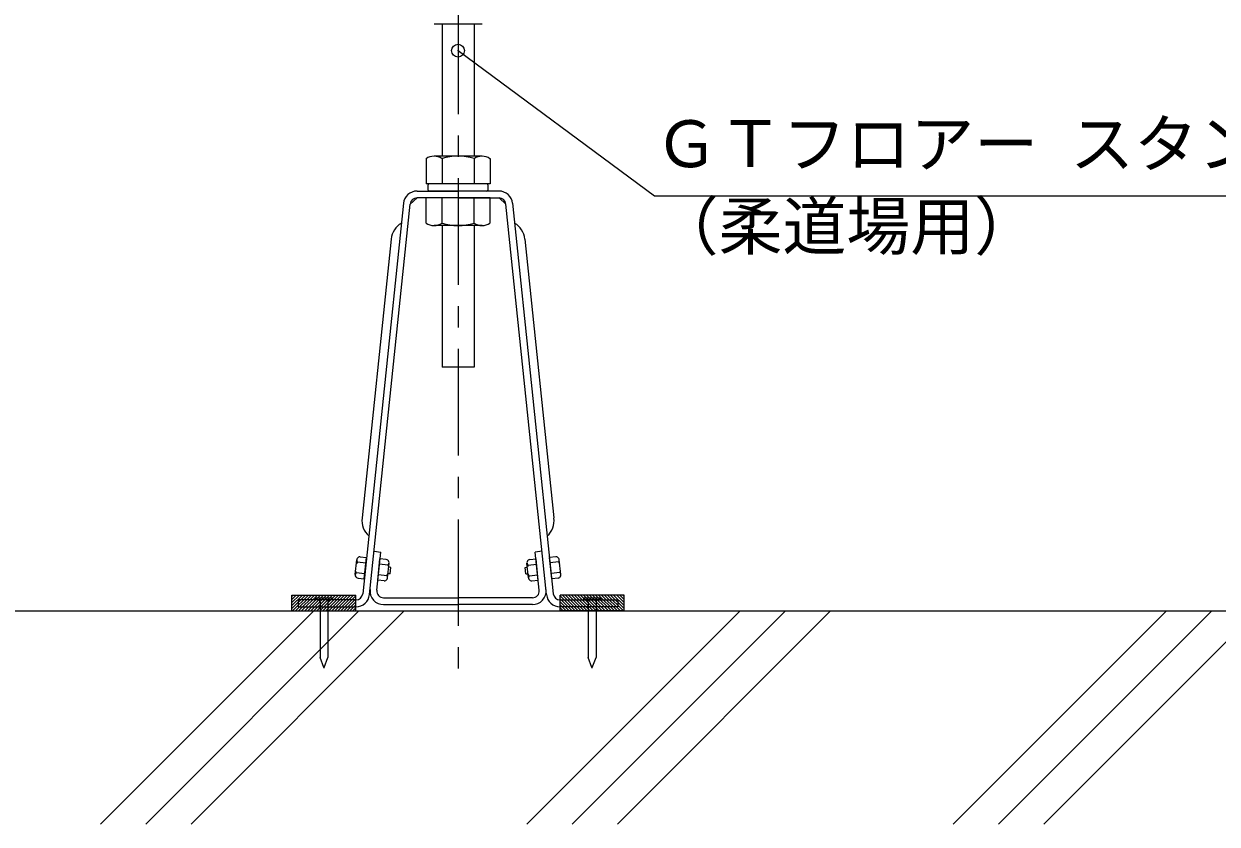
# Model space of a CAD drawing. Units: millimetres, scale not verified. Extents: x -2066 to 2059, y -1474 to 1400.
# Drawn here: x 57 to 617, y -238 to 138 of the extents above; entities that cross this region are included whole.
import ezdxf
from ezdxf.enums import TextEntityAlignment as Align

# ---------------------------------------------------------------- set-up
doc = ezdxf.new("R2010")
doc.units = ezdxf.units.MM
doc.header["$LTSCALE"] = 10
doc.header["$PDMODE"] = 32
doc.header["$PDSIZE"] = 6
doc.linetypes.add('CHAIN1', pattern=[8, 5, -1, 1, -1])
for name, color, linetype in [('0-0_中心線', 4, 'CHAIN1'), ('0-2_太線１', 3, 'Continuous'), ('0-6_文字', 7, 'Continuous')]:
    doc.layers.add(name, color=color, linetype=linetype)
doc.layers.add('0-1_中線', color=7, linetype='Continuous', lineweight=18)
doc.styles.add('ＭＳ ゴシック', font='')
doc.styles.get('ＭＳ ゴシック').set_extended_font_data('MS Gothic')

msp = doc.modelspace()

# ---------------------------------------------------------------- linework, layer by layer
at = {"layer": '0-0_中心線'}
msp.add_line((260.7, 385.17), (260.7, -167.76), dxfattribs=at)
at = {"layer": '0-1_中線'}
for p, q in [((249.44, 137.61), (271.95, 137.61)), ((253.2, 137.61), (253.2, 75.54)), ((268.2, 137.61), (268.2, 75.54)), ((245.69, 74.38), (245.69, 62.54)), ((271.95, 75.54), (249.44, 75.54)), ((253.19, 74.38), (253.19, 62.54)), ((268.2, 74.38), (268.2, 62.54)), ((275.71, 74.38), (275.71, 62.54)), ((275.71, 62.54), (245.69, 62.54)), ((246.7, 59.67), (246.7, 62.04)), ((274.2, 62.54), (247.2, 62.54)), ((274.7, 62.04), (274.7, 59.67)), ((241.46, 59.17), (260.7, 59.17)), ((274.2, 59.17), (247.2, 59.17)), ((279.93, 59.17), (260.7, 59.17)), ((235.1, 53.44), (216, -129.76)), ((219.18, -130.09), (238.28, 53.1)), ((241.46, 55.97), (238.28, 53.1)), ((260.7, 55.97), (241.46, 55.97)), ((275.71, 55.97), (245.69, 55.97)), ((245.69, 44.13), (245.69, 55.97)), ((253.19, 44.13), (253.19, 55.97)), ((260.7, 55.97), (279.93, 55.97)), ((268.2, 44.13), (268.2, 55.97)), ((275.71, 44.13), (275.71, 55.97)), ((279.93, 55.97), (283.11, 53.1)), ((302.21, -130.09), (283.11, 53.1)), ((286.29, 53.44), (305.4, -129.76)), ((271.95, 42.97), (249.44, 42.97)), ((253.2, 42.97), (253.2, -23.52)), ((229.32, 36.63), (215.7, -94.06)), ((292.07, 36.63), (305.7, -94.06)), ((221.29, -109.83), (224.47, -110.16)), ((222.6, -128.1), (224.47, -110.16)), ((300.1, -109.83), (296.92, -110.16)), ((298.79, -128.1), (296.92, -110.16)), ((212.47, -120.75), (213.2, -113.76)), ((213.5, -114.81), (213.02, -115.47)), ((213.5, -114.81), (217.51, -115.23)), ((214.83, -112.44), (217.77, -112.74)), ((216.73, -122.68), (217.77, -112.74)), ((223.06, -123.34), (224.09, -113.4)), ((227.84, -116.3), (223.83, -115.88)), ((227.03, -113.7), (224.09, -113.4)), ((227.63, -122.32), (228.35, -115.33)), ((227.84, -116.3), (228.17, -117.04)), ((229.13, -117.43), (228.14, -117.33)), ((228.82, -120.42), (229.13, -117.43)), ((292.26, -117.43), (293.25, -117.33)), ((292.57, -120.42), (292.26, -117.43)), ((293.76, -122.32), (293.04, -115.33)), ((293.55, -116.3), (293.22, -117.04)), ((293.55, -116.3), (297.56, -115.88)), ((294.36, -113.7), (297.31, -113.4)), ((298.33, -123.34), (297.31, -113.4)), ((306.57, -112.44), (303.62, -112.74)), ((304.66, -122.68), (303.62, -112.74)), ((307.89, -114.81), (303.88, -115.23)), ((307.89, -114.81), (308.37, -115.47)), ((308.92, -120.75), (308.19, -113.76)), ((212.98, -119.78), (212.65, -119.03)), ((212.98, -119.78), (216.99, -120.2)), ((213.79, -122.37), (216.73, -122.68)), ((227.33, -121.27), (223.32, -120.85)), ((227.33, -121.27), (227.81, -120.6)), ((228.82, -120.42), (227.84, -120.32)), ((292.57, -120.42), (293.56, -120.32)), ((294.06, -121.27), (293.59, -120.6)), ((294.06, -121.27), (298.08, -120.85)), ((308.41, -119.78), (304.4, -120.2)), ((307.6, -122.37), (304.66, -122.68)), ((308.41, -119.78), (308.74, -119.03)), ((226, -123.64), (223.06, -123.34)), ((295.39, -123.64), (298.33, -123.34)), ((185.7, -132.63), (185.7, -135.83)), ((212.81, -132.63), (185.7, -132.63)), ((193.81, -131.63), (193.81, -132.63)), ((195.96, -133.63), (195.96, -159.63)), ((199.66, -133.63), (199.66, -159.63)), ((225.79, -131.63), (260.7, -131.63)), ((295.61, -131.63), (260.7, -131.63)), ((308.58, -132.63), (335.7, -132.63)), ((319.58, -131.63), (319.58, -132.63)), ((321.73, -133.63), (321.73, -159.63)), ((325.43, -133.63), (325.43, -159.63)), ((335.7, -132.63), (335.7, -135.83)), ((-826.05, -137.82), (960.7, -137.82)), ((193.04, -137.82), (93.04, -237.82)), ((214.25, -137.82), (114.25, -237.82)), ((235.46, -137.82), (135.46, -237.82)), ((185.7, -135.83), (212.81, -135.83)), ((225.79, -134.83), (260.7, -134.83)), ((295.61, -134.83), (260.7, -134.83)), ((393.04, -137.82), (293.04, -237.82)), ((335.7, -135.83), (308.58, -135.83)), ((414.25, -137.82), (314.25, -237.82)), ((435.46, -137.82), (335.46, -237.82)), ((593.04, -137.82), (493.04, -237.82)), ((614.25, -137.82), (514.25, -237.82)), ((635.46, -137.82), (535.46, -237.82)), ((197.72, -164.37), (195.96, -159.63)), ((197.91, -164.37), (199.66, -159.63)), ((323.49, -164.37), (321.73, -159.63)), ((323.67, -164.37), (325.43, -159.63))]:
    msp.add_line(p, q, dxfattribs=at)
for points in [[(268.2, 42.97), (268.2, -23.52), (253.2, -23.52)], [(193.81, -131.63), (201.81, -131.63), (201.81, -132.63), (197.81, -132.63), (193.81, -132.63)], [(319.58, -131.63), (327.58, -131.63), (327.58, -132.63), (323.58, -132.63), (319.58, -132.63)]]:
    msp.add_lwpolyline(points, dxfattribs=at)
for centre, radius, start, end in [((249.44, 68.89), 6.64, 55.6157, 124.3842), ((260.7, 50.7), 24.84, 72.412, 107.588), ((271.95, 68.89), 6.64, 55.6157, 124.3842), ((247.2, 62.04), 0.5, 90, 180), ((274.2, 62.04), 0.5, 0, 90), ((241.46, 52.77), 6.4, 90, 174.047), ((247.2, 59.67), 0.5, 180, 270), ((274.2, 59.67), 0.5, 270, 0), ((279.93, 52.77), 6.4, 5.953, 90), ((241.46, 52.77), 3.2, 90, 174.047), ((279.93, 52.77), 3.2, 5.953, 90), ((239.27, 35.59), 10, 120.9169, 174.047), ((249.44, 49.62), 6.64, 235.6157, 304.3843), ((260.7, 67.81), 24.84, 252.412, 287.5879), ((271.95, 49.62), 6.64, 235.6157, 304.3843), ((282.12, 35.59), 10, 5.953, 59.0831), ((225.62, -95.29), 10, 174.047, 227.1771), ((295.77, -95.29), 10, 312.8229, 5.953), ((214.67, -113.91), 1.48, 84.0473, 217.4798), ((226.88, -115.17), 1.48, 310.6777, 84.1102), ((294.51, -115.17), 1.48, 95.8898, 229.3223), ((306.72, -113.91), 1.48, 322.5202, 95.9527), ((213.94, -120.9), 1.48, 130.6148, 264.0473), ((226.16, -122.17), 1.48, 264.1102, 37.5428), ((295.24, -122.17), 1.48, 142.4572, 275.8898), ((307.45, -120.9), 1.48, 275.9527, 49.3852), ((225.79, -128.43), 6.4, 174.047, 270), ((225.79, -128.43), 3.2, 174.047, 270), ((295.61, -128.43), 6.4, 270, 5.953), ((295.61, -128.43), 3.2, 270, 5.953), ((194.96, -133.63), 1, 0, 90), ((200.66, -133.63), 1, 90, 180), ((212.81, -129.43), 3.2, 270, 354.047), ((212.81, -129.43), 6.4, 270, 354.047), ((308.58, -129.43), 6.4, 185.953, 270), ((308.58, -129.43), 3.2, 185.953, 270), ((320.73, -133.63), 1, 0, 90), ((326.43, -133.63), 1, 90, 180), ((197.81, -164.34), 0.1, 200.3045, 339.6955), ((323.58, -164.34), 0.1, 200.3045, 339.6955)]:
    msp.add_arc(centre, radius, start, end, dxfattribs=at)
at = {"layer": '0-2_太線１'}
for p, q in [((182.81, -130.42), (212.81, -130.42)), ((182.81, -137.82), (182.81, -130.42)), ((183.44, -130.42), (182.81, -131.05)), ((189.1, -130.42), (182.81, -136.71)), ((184.85, -130.42), (182.81, -132.46)), ((186.27, -130.42), (182.81, -133.88)), ((187.68, -130.42), (182.81, -135.29)), ((190.51, -130.42), (183.11, -137.82)), ((191.92, -130.42), (184.52, -137.82)), ((193.34, -130.42), (185.94, -137.82)), ((194.75, -130.42), (187.35, -137.82)), ((196.17, -130.42), (188.77, -137.82)), ((197.58, -130.42), (190.18, -137.82)), ((198.99, -130.42), (191.59, -137.82)), ((200.41, -130.42), (193.01, -137.82)), ((201.82, -130.42), (194.42, -137.82)), ((203.24, -130.42), (195.84, -137.82)), ((204.65, -130.42), (197.25, -137.82)), ((206.07, -130.42), (198.67, -137.82)), ((207.48, -130.42), (200.08, -137.82)), ((208.89, -130.42), (201.49, -137.82)), ((210.31, -130.42), (202.91, -137.82)), ((211.72, -130.42), (204.32, -137.82)), ((212.81, -130.75), (205.74, -137.82)), ((212.81, -132.16), (207.15, -137.82)), ((212.81, -133.58), (208.57, -137.82)), ((212.81, -137.82), (212.81, -130.42)), ((338.58, -130.42), (308.58, -130.42)), ((308.58, -137.82), (308.58, -130.42)), ((308.58, -130.75), (315.66, -137.82)), ((308.58, -132.16), (314.24, -137.82)), ((308.58, -133.58), (312.83, -137.82)), ((309.67, -130.42), (317.07, -137.82)), ((311.08, -130.42), (318.48, -137.82)), ((312.5, -130.42), (319.9, -137.82)), ((313.91, -130.42), (321.31, -137.82)), ((315.33, -130.42), (322.73, -137.82)), ((316.74, -130.42), (324.14, -137.82)), ((318.15, -130.42), (325.55, -137.82)), ((319.57, -130.42), (326.97, -137.82)), ((320.98, -130.42), (328.38, -137.82)), ((322.4, -130.42), (329.8, -137.82)), ((323.81, -130.42), (331.21, -137.82)), ((325.23, -130.42), (332.63, -137.82)), ((326.64, -130.42), (334.04, -137.82)), ((328.05, -130.42), (335.45, -137.82)), ((329.47, -130.42), (336.87, -137.82)), ((330.88, -130.42), (338.28, -137.82)), ((332.3, -130.42), (338.58, -136.71)), ((333.71, -130.42), (338.58, -135.29)), ((335.13, -130.42), (338.58, -133.88)), ((336.54, -130.42), (338.58, -132.46)), ((337.95, -130.42), (338.58, -131.05)), ((338.58, -137.82), (338.58, -130.42)), ((182.81, -137.82), (212.81, -137.82)), ((212.81, -134.99), (209.98, -137.82)), ((212.81, -136.4), (211.39, -137.82)), ((212.81, -137.82), (212.81, -137.82)), ((308.58, -134.99), (311.41, -137.82)), ((308.58, -136.4), (310, -137.82)), ((338.58, -137.82), (308.58, -137.82)), ((308.58, -137.82), (308.58, -137.82))]:
    msp.add_line(p, q, dxfattribs=at)
at = {"layer": '0-6_文字'}
for p, q in [((260.7, 125.06), (352.89, 56.97)), ((352.89, 56.97), (821.68, 56.97))]:
    msp.add_line(p, q, dxfattribs=at)
msp.add_point((260.7, 125.06), dxfattribs=at)

# ---------------------------------------------------------------- texts
at = {"layer": '0-6_文字', "style": 'ＭＳ ゴシック'}
for s, p in [('ＧＴフロアー スタンダードタイプ', (352.89, 63.79)), ('（柔道場用）', (352.89, 25.09))]:
    msp.add_text(s, height=21.99, dxfattribs=at).set_placement(p, align=Align.BOTTOM_LEFT)

doc.saveas('drawing.dxf')
